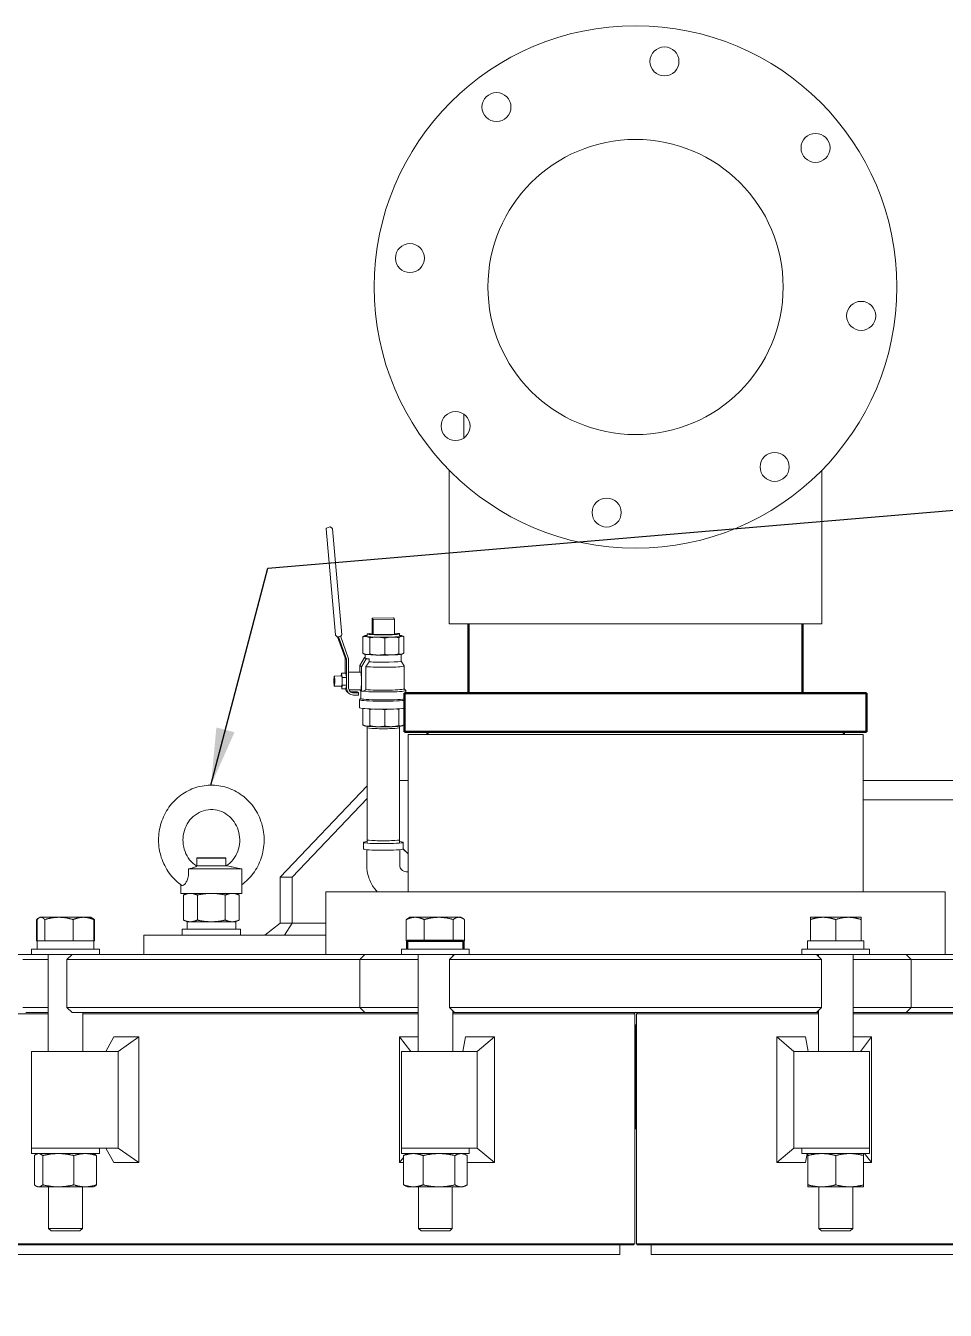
# Model space of a CAD drawing. Header units: inches. Extents: x 19 to 503, y 7 to 322.
# Drawn here: x 230.98 to 254.73, y 122.3 to 155.49 of the extents above; entities that cross this region are included whole.
import ezdxf

# ---------------------------------------------------------------- set-up
doc = ezdxf.new("R2010")
doc.units = ezdxf.units.IN
doc.header["$LTSCALE"] = 15
doc.header["$MEASUREMENT"] = 0
doc.layers.add('Symbol (ANSI)', color=7, linetype='Continuous', lineweight=25)
doc.layers.add('Visible (ANSI)', color=7, linetype='Continuous', lineweight=50)
doc.styles.add('MEMCOR Medium', font='arial.ttf')
doc.dimstyles.new('Default (ANSI)$7', dxfattribs={"dimscale": 15, "dimtxt": 0.15, "dimasz": 0.098425, "dimexe": 0.125, "dimexo": 0.0625, "dimgap": 0.031496, "dimtad": 0, "dimtih": 1, "dimtoh": 1, "dimdec": 4, "dimrnd": 1e-08, "dimzin": 3, "dimdsep": 46, "dimlunit": 5, "dimtxsty": 'MEMCOR Medium', "dimcen": 0.09, "dimdle": 0.393701, "dimclrd": 256, "dimclre": 256, "dimclrt": 256, "dimadec": 0, "dimazin": 1, "dimtfac": 0.8, "dimtofl": 0, "dimtmove": 0, "dimatfit": 3, "dimfxl": 1, "dimfrac": 1, "dimtolj": 1, "dimtzin": 4, "dimlwd": -1, "dimlwe": -1, "dimarcsym": 0})

msp = doc.modelspace()

# ---------------------------------------------------------------- linework, layer by layer
at = {"layer": 'Visible (ANSI)', "linetype": 'Continuous', "lineweight": 18}
for p, q in [((242.28997, 145.45729), (242.28997, 144.83723)), ((241.91497, 140.03995), (241.91497, 144.00684)), ((251.53997, 140.03995), (251.53997, 144.00684)), ((238.73532, 142.49004), (238.97639, 139.75048)), ((238.83049, 142.54165), (238.74888, 142.51145)), ((238.85083, 142.53833), (238.88863, 142.50788)), ((238.89633, 142.49345), (239.1374, 139.75389)), ((239.92274, 140.18805), (240.47341, 140.18988)), ((239.94653, 140.15289), (239.92274, 140.18805)), ((239.92274, 140.18805), (239.92296, 139.79515)), ((240.4972, 140.15471), (239.94653, 140.15289)), ((239.94653, 140.15289), (239.94675, 139.75999)), ((240.47341, 140.18988), (240.4972, 140.15471)), ((240.4972, 140.15471), (240.49742, 139.76182)), ((239.02189, 139.7056), (238.98409, 139.73605)), ((239.12385, 139.73248), (239.04223, 139.70227)), ((239.10251, 139.72458), (239.31685, 139.13713)), ((239.72486, 139.72851), (239.71725, 139.725)), ((239.79326, 139.7242), (239.79154, 139.7782)), ((239.94675, 139.75999), (239.92296, 139.79515)), ((240.49742, 139.76182), (239.94675, 139.75999)), ((240.62718, 139.72467), (240.62884, 139.77867)), ((240.69558, 139.72905), (240.72399, 139.71598)), ((241.91497, 140.03995), (251.53997, 140.03995)), ((239.02766, 139.70231), (239.22697, 139.15606)), ((239.26271, 139.12727), (239.05163, 139.70575)), ((239.68152, 139.70273), (239.68176, 139.27725)), ((239.866, 139.67973), (239.86624, 139.25426)), ((240.25213, 139.67195), (240.25237, 139.24647)), ((240.61371, 139.68393), (240.61395, 139.25846)), ((240.73895, 139.70867), (240.73919, 139.28319)), ((239.26271, 139.12727), (239.22697, 139.15606)), ((239.22697, 139.15606), (239.22719, 138.76184)), ((239.26313, 138.37688), (239.26271, 139.12727)), ((239.31685, 139.13713), (239.31718, 138.54734)), ((239.72595, 139.16559), (239.61005, 138.96378)), ((239.65115, 138.93068), (239.76705, 139.13249)), ((239.72512, 139.25687), (239.69672, 139.26994)), ((239.74504, 139.1657), (239.72595, 139.16559)), ((239.72595, 139.16559), (239.7465, 139.14904)), ((239.74504, 139.15139), (239.74499, 139.2514)), ((239.7465, 139.14904), (239.76705, 139.13249)), ((239.76705, 139.13249), (239.84626, 139.13293)), ((239.84626, 139.13293), (239.8463, 139.0575)), ((240.67609, 139.07647), (240.67599, 139.25192)), ((240.67608, 139.07702), (240.74852, 138.95206)), ((240.69585, 139.25741), (240.70346, 139.26092)), ((239.12599, 138.69126), (239.13675, 138.76133)), ((239.13675, 138.76133), (239.24505, 138.76194)), ((239.13675, 138.76133), (239.15055, 138.65)), ((239.24505, 138.76194), (239.25885, 138.65061)), ((239.31705, 138.78804), (239.62954, 138.78979)), ((239.61005, 138.96378), (239.61015, 138.78968)), ((239.61005, 138.96378), (239.65115, 138.93068)), ((239.6515, 138.29463), (239.65115, 138.93068)), ((239.76148, 138.9313), (239.76181, 138.3388)), ((240.74922, 138.35829), (240.74889, 138.95079)), ((238.9466, 138.69025), (239.13613, 138.69132)), ((238.94806, 138.42926), (239.13759, 138.43032)), ((239.13697, 138.36031), (239.1283, 138.43027)), ((239.15066, 138.4495), (239.13697, 138.36031)), ((239.15055, 138.65), (239.25885, 138.65061)), ((239.15055, 138.65), (239.15066, 138.4495)), ((239.15066, 138.4495), (239.25896, 138.4501)), ((239.25896, 138.4501), (239.24942, 138.38793)), ((239.25885, 138.65061), (239.25896, 138.4501)), ((239.31718, 138.54734), (239.31728, 138.37719)), ((239.13697, 138.36031), (239.24787, 138.36094)), ((239.29366, 138.26703), (239.32939, 138.23824)), ((239.32442, 138.33567), (239.63208, 138.3374)), ((239.53834, 138.28267), (239.40622, 138.28193)), ((239.44196, 138.25314), (239.57408, 138.25389)), ((239.57411, 138.19968), (239.44199, 138.19893)), ((239.57408, 138.25389), (239.53834, 138.28267)), ((239.57408, 138.25389), (239.57411, 138.19968)), ((239.59876, 137.87193), (239.59864, 138.07774)), ((239.62925, 138.10951), (239.5999, 138.08024)), ((239.6104, 138.33728), (239.61041, 138.32774)), ((239.63095, 138.31118), (239.61041, 138.32774)), ((239.62925, 138.10831), (239.62914, 138.31265)), ((239.6515, 138.29463), (239.63095, 138.31118)), ((239.71269, 138.29497), (239.6515, 138.29463)), ((240.74922, 138.35939), (240.79169, 138.31714)), ((240.79292, 138.24995), (240.79289, 138.31477)), ((239.68279, 137.42504), (239.68255, 137.85052)), ((239.86727, 137.40205), (239.86703, 137.82752)), ((240.2534, 137.39426), (240.25316, 137.81974)), ((240.61499, 137.40625), (240.61475, 137.83172)), ((240.74022, 137.43098), (240.73999, 137.85282)), ((239.72616, 137.40466), (239.69775, 137.41773)), ((239.79405, 137.3926), (239.7929, 137.35504)), ((240.629, 137.39307), (240.6302, 137.35551)), ((240.69688, 137.4052), (240.70449, 137.40871)), ((239.79289, 137.35499), (239.79451, 134.46013)), ((240.6302, 137.35546), (240.63181, 134.4606)), ((252.60247, 137.1812), (240.85247, 137.1812)), ((240.85247, 133.1187), (240.85247, 137.1812)), ((252.60247, 133.1187), (252.60247, 137.1812)), ((239.79373, 135.85398), (237.54898, 133.4937)), ((240.85247, 135.9937), (240.63096, 135.9937)), ((258.56001, 135.9937), (252.60247, 135.9937)), ((237.85799, 133.4937), (239.79391, 135.52925)), ((256.75789, 135.4937), (252.60247, 135.4937)), ((239.79668, 134.3921), (239.79451, 134.46007)), ((240.62972, 134.39257), (240.63181, 134.46054)), ((239.7007, 134.22159), (239.7006, 134.3921)), ((239.78637, 133.80281), (239.78614, 134.20354)), ((240.63852, 133.80053), (240.63829, 134.2038)), ((240.72402, 134.21936), (240.72402, 134.22087)), ((240.72402, 134.22087), (240.85247, 134.09275)), ((240.7259, 134.22218), (240.7258, 134.39268)), ((240.85247, 134.09846), (240.72589, 134.22471)), ((236.18631, 133.78471), (235.3843, 133.78471)), ((235.40847, 133.9937), (235.39597, 133.9812)), ((236.14597, 133.9812), (235.39597, 133.9812)), ((235.39597, 133.9812), (235.39597, 133.78471)), ((235.40847, 133.9937), (236.13347, 133.9937)), ((236.13347, 133.9937), (236.14597, 133.9812)), ((236.14597, 133.9812), (236.14597, 133.78471)), ((236.18631, 133.78471), (236.25699, 133.76968)), ((236.55525, 133.70562), (235.17764, 133.70562)), ((237.54898, 133.4937), (237.85799, 133.4937)), ((237.54898, 132.3062), (237.54898, 133.4937)), ((237.85799, 133.4937), (237.85799, 132.3062)), ((240.85247, 133.63566), (240.80381, 133.63566)), ((234.98357, 133.0757), (234.98357, 133.29652)), ((236.55837, 133.0757), (234.98357, 133.0757)), ((235.14597, 133.0757), (235.04928, 133.03061)), ((236.39597, 133.0757), (236.49266, 133.03061)), ((236.55837, 133.0757), (236.55837, 133.38814)), ((254.72747, 133.1187), (238.72747, 133.1187)), ((238.72747, 131.4937), (238.72747, 133.1187)), ((254.72747, 131.4937), (254.72747, 133.1187)), ((235.04928, 132.38679), (235.04928, 133.03061)), ((235.41013, 132.38679), (235.41013, 133.03061)), ((236.13181, 132.38679), (236.13181, 133.03061)), ((236.49266, 132.38679), (236.49266, 133.03061)), ((231.32504, 132.44397), (231.29413, 132.42612)), ((231.34818, 132.45733), (231.32504, 132.44397)), ((231.37053, 132.45733), (231.34818, 132.45733)), ((231.8344, 132.45733), (231.37053, 132.45733)), ((232.46804, 132.45733), (231.8344, 132.45733)), ((232.66018, 132.45733), (232.46804, 132.45733)), ((232.66018, 132.45733), (232.68332, 132.44397)), ((232.68332, 132.44397), (232.71423, 132.42612)), ((240.90134, 132.45733), (240.84729, 132.42612)), ((241.0369, 132.45733), (240.90134, 132.45733)), ((241.64296, 132.45733), (241.0369, 132.45733)), ((242.1634, 132.45733), (241.64296, 132.45733)), ((242.21334, 132.45733), (242.1634, 132.45733)), ((242.21334, 132.45733), (242.26739, 132.42612)), ((251.5696, 132.45733), (251.2416, 132.45733)), ((252.2256, 132.45733), (251.5696, 132.45733)), ((252.5536, 132.45733), (252.2256, 132.45733)), ((231.25318, 131.85333), (231.25318, 132.39874)), ((231.27251, 131.85333), (231.27251, 132.39874)), ((231.46856, 131.85333), (231.46856, 132.39874)), ((232.20023, 131.85333), (232.20023, 132.39874)), ((232.73585, 131.85333), (232.73585, 132.39874)), ((232.75518, 131.85333), (232.75518, 132.39874)), ((236.52097, 132.1537), (235.02097, 132.1537)), ((235.02097, 132.1537), (235.02097, 131.9937)), ((235.14597, 132.3417), (235.04928, 132.38679)), ((235.14549, 132.3417), (235.14549, 132.1537)), ((235.14549, 132.3417), (236.40347, 132.3417)), ((236.39597, 132.3417), (236.49266, 132.38679)), ((236.40347, 132.3417), (236.40347, 132.1537)), ((236.52097, 132.1537), (236.52097, 131.9937)), ((237.54898, 132.3062), (237.1552, 131.9937)), ((237.85799, 132.3062), (237.54898, 132.3062)), ((237.85799, 132.3062), (237.65735, 131.9937)), ((238.72747, 132.3062), (237.85799, 132.3062)), ((240.80634, 131.85333), (240.80634, 132.39874)), ((241.26746, 131.85333), (241.26746, 132.39874)), ((242.01847, 131.85333), (242.01847, 132.39874)), ((242.30834, 131.85333), (242.30834, 132.39874)), ((251.2416, 131.85333), (251.2416, 132.39874)), ((251.8976, 131.85333), (251.8976, 132.39874)), ((252.5536, 131.85333), (252.5536, 132.39874)), ((231.27251, 131.85333), (231.25318, 131.85333)), ((231.37053, 131.85333), (231.27251, 131.85333)), ((231.27468, 131.85333), (232.73368, 131.85333)), ((231.27468, 131.63433), (231.27468, 131.85333)), ((231.34818, 131.85333), (231.34818, 131.85333)), ((231.46856, 131.85333), (231.37053, 131.85333)), ((231.8344, 131.85333), (231.46856, 131.85333)), ((232.20023, 131.85333), (231.8344, 131.85333)), ((232.46804, 131.85333), (232.20023, 131.85333)), ((232.73585, 131.85333), (232.46804, 131.85333)), ((232.66018, 131.85333), (232.66018, 131.85333)), ((232.73368, 131.63433), (232.73368, 131.85333)), ((232.75518, 131.85333), (232.73585, 131.85333)), ((234.02345, 131.9937), (234.04792, 131.9937)), ((234.02345, 131.9937), (234.02345, 131.4937)), ((234.51144, 131.9937), (234.04792, 131.9937)), ((234.51144, 131.9937), (235.14148, 131.9937)), ((238.72747, 131.9937), (235.14148, 131.9937)), ((241.0369, 131.85333), (240.80634, 131.85333)), ((240.90134, 131.85333), (240.90134, 131.85333)), ((241.26746, 131.85333), (241.0369, 131.85333)), ((241.64296, 131.85333), (241.26746, 131.85333)), ((242.01847, 131.85333), (241.64296, 131.85333)), ((242.1634, 131.85333), (242.01847, 131.85333)), ((242.30834, 131.85333), (242.1634, 131.85333)), ((242.21334, 131.85333), (242.21334, 131.85333)), ((251.1681, 131.85333), (252.6271, 131.85333)), ((251.1681, 131.63433), (251.1681, 131.85333)), ((251.5696, 131.85333), (251.2416, 131.85333)), ((251.2416, 131.85333), (251.2416, 131.85333)), ((251.8976, 131.85333), (251.5696, 131.85333)), ((252.2256, 131.85333), (251.8976, 131.85333)), ((252.5536, 131.85333), (252.2256, 131.85333)), ((252.5536, 131.85333), (252.5536, 131.85333)), ((252.6271, 131.63433), (252.6271, 131.85333)), ((230.7485, 131.4937), (230.97594, 131.4937)), ((230.97594, 131.4937), (231.14298, 131.4937)), ((232.87918, 131.63433), (231.12918, 131.63433)), ((231.12918, 131.63433), (231.12918, 131.4937)), ((231.14298, 131.4937), (232.17255, 131.4937)), ((231.55668, 131.4937), (231.55668, 128.9937)), ((232.17255, 131.4937), (232.04255, 131.3637)), ((232.17255, 131.4937), (232.22867, 131.4937)), ((232.22867, 131.4937), (232.46631, 131.4937)), ((232.46631, 131.4937), (233.64525, 131.4937)), ((232.87918, 131.63433), (232.87918, 131.4937)), ((234.18353, 131.4937), (233.64525, 131.4937)), ((235.00432, 131.4937), (234.18353, 131.4937)), ((235.00432, 131.4937), (239.50756, 131.4937)), ((239.73683, 131.4937), (239.50756, 131.4937)), ((239.73683, 131.4937), (239.60683, 131.3637)), ((239.73683, 131.4937), (240.40486, 131.4937)), ((240.40486, 131.4937), (240.67737, 131.4937)), ((240.67737, 131.4937), (240.82093, 131.4937)), ((242.43234, 131.63433), (240.68234, 131.63433)), ((240.68234, 131.63433), (240.68234, 131.4937)), ((240.82093, 131.4937), (242.05521, 131.4937)), ((241.10984, 131.4937), (241.10984, 128.9937)), ((242.05521, 131.4937), (241.92521, 131.3637)), ((242.00484, 131.4937), (242.00484, 131.44333)), ((242.05521, 131.4937), (242.15506, 131.4937)), ((242.15506, 131.4937), (242.43116, 131.4937)), ((242.43116, 131.4937), (243.42168, 131.4937)), ((242.43234, 131.63433), (242.43234, 131.4937)), ((243.6107, 131.4937), (243.42168, 131.4937)), ((244.29033, 131.4937), (243.6107, 131.4937)), ((244.29033, 131.4937), (249.16461, 131.4937)), ((249.84424, 131.4937), (249.16461, 131.4937)), ((250.03326, 131.4937), (249.84424, 131.4937)), ((250.03326, 131.4937), (251.02378, 131.4937)), ((252.7726, 131.63433), (251.0226, 131.63433)), ((251.0226, 131.63433), (251.0226, 131.4937)), ((251.02378, 131.4937), (251.29988, 131.4937)), ((251.29988, 131.4937), (251.39973, 131.4937)), ((251.39973, 131.4937), (251.52973, 131.3637)), ((251.39973, 131.4937), (252.63401, 131.4937)), ((251.4501, 131.4937), (251.4501, 131.44333)), ((252.3451, 131.4937), (252.3451, 128.9937)), ((252.63401, 131.4937), (252.77757, 131.4937)), ((252.7726, 131.63433), (252.7726, 131.4937)), ((252.77757, 131.4937), (253.05008, 131.4937)), ((253.05008, 131.4937), (253.71811, 131.4937)), ((253.94738, 131.4937), (253.71811, 131.4937)), ((253.71811, 131.4937), (253.84811, 131.3637)), ((253.94738, 131.4937), (258.45062, 131.4937)), ((231.25321, 131.3637), (230.90076, 131.3637)), ((231.25321, 131.3637), (231.55668, 131.3637)), ((232.15946, 131.3637), (232.04255, 131.3637)), ((232.04255, 131.3637), (232.04255, 130.1237)), ((232.39824, 131.3637), (232.15946, 131.3637)), ((233.75334, 131.3637), (232.39824, 131.3637)), ((233.75334, 131.3637), (234.29162, 131.3637)), ((234.29162, 131.3637), (234.94304, 131.3637)), ((239.46982, 131.3637), (234.94304, 131.3637)), ((239.46982, 131.3637), (239.60683, 131.3637)), ((240.37468, 131.3637), (239.60683, 131.3637)), ((239.60683, 131.3637), (239.60683, 130.1237)), ((240.64849, 131.3637), (240.37468, 131.3637)), ((240.94923, 131.3637), (240.64849, 131.3637)), ((240.94923, 131.3637), (241.10984, 131.3637)), ((242.13324, 131.3637), (241.92521, 131.3637)), ((241.92521, 131.3637), (241.92521, 130.1237)), ((242.41065, 131.3637), (242.13324, 131.3637)), ((243.54919, 131.3637), (242.41065, 131.3637)), ((243.54919, 131.3637), (243.7382, 131.3637)), ((243.7382, 131.3637), (244.27759, 131.3637)), ((249.17735, 131.3637), (244.27759, 131.3637)), ((249.17735, 131.3637), (249.71674, 131.3637)), ((249.71674, 131.3637), (249.90575, 131.3637)), ((251.04429, 131.3637), (249.90575, 131.3637)), ((251.3217, 131.3637), (251.04429, 131.3637)), ((251.52973, 131.3637), (251.3217, 131.3637)), ((251.52973, 131.3637), (251.52973, 130.1237)), ((252.3451, 131.3637), (252.50571, 131.3637)), ((252.80645, 131.3637), (252.50571, 131.3637)), ((253.08026, 131.3637), (252.80645, 131.3637)), ((253.84811, 131.3637), (253.08026, 131.3637)), ((253.84811, 131.3637), (253.98512, 131.3637)), ((253.84811, 131.3637), (253.84811, 130.1237)), ((258.5119, 131.3637), (253.98512, 131.3637)), ((230.90076, 130.1237), (231.25321, 130.1237)), ((231.55668, 130.1237), (231.25321, 130.1237)), ((232.04255, 130.1237), (232.15946, 130.1237)), ((232.17255, 129.9937), (232.04255, 130.1237)), ((232.15946, 130.1237), (232.39824, 130.1237)), ((232.39824, 130.1237), (233.75334, 130.1237)), ((234.29162, 130.1237), (233.75334, 130.1237)), ((234.94304, 130.1237), (234.29162, 130.1237)), ((234.94304, 130.1237), (239.46982, 130.1237)), ((239.60683, 130.1237), (239.46982, 130.1237)), ((239.60683, 130.1237), (240.37468, 130.1237)), ((239.73683, 129.9937), (239.60683, 130.1237)), ((240.37468, 130.1237), (240.64849, 130.1237)), ((240.64849, 130.1237), (240.94923, 130.1237)), ((241.10984, 130.1237), (240.94923, 130.1237)), ((241.92521, 130.1237), (242.13324, 130.1237)), ((242.05521, 129.9937), (241.92521, 130.1237)), ((242.13324, 130.1237), (242.41065, 130.1237)), ((242.41065, 130.1237), (243.54919, 130.1237)), ((243.7382, 130.1237), (243.54919, 130.1237)), ((244.27759, 130.1237), (243.7382, 130.1237)), ((244.27759, 130.1237), (249.17735, 130.1237)), ((249.71674, 130.1237), (249.17735, 130.1237)), ((249.90575, 130.1237), (249.71674, 130.1237)), ((249.90575, 130.1237), (251.04429, 130.1237)), ((251.04429, 130.1237), (251.3217, 130.1237)), ((251.3217, 130.1237), (251.52973, 130.1237)), ((251.39973, 129.9937), (251.52973, 130.1237)), ((252.50571, 130.1237), (252.3451, 130.1237)), ((252.50571, 130.1237), (252.80645, 130.1237)), ((252.80645, 130.1237), (253.08026, 130.1237)), ((253.08026, 130.1237), (253.84811, 130.1237)), ((253.71811, 129.9937), (253.84811, 130.1237)), ((253.98512, 130.1237), (253.84811, 130.1237)), ((253.98512, 130.1237), (258.5119, 130.1237)), ((231.55668, 129.96245), (225.14001, 129.96245)), ((231.14512, 129.9937), (230.97594, 129.9937)), ((231.14512, 129.9937), (231.55668, 129.9937)), ((232.22867, 129.9937), (232.17255, 129.9937)), ((232.46631, 129.9937), (232.22867, 129.9937)), ((232.45168, 129.9937), (232.45168, 128.9937)), ((241.10984, 129.96245), (232.45168, 129.96245)), ((233.64525, 129.9937), (232.46631, 129.9937)), ((233.64525, 129.9937), (234.18353, 129.9937)), ((234.18353, 129.9937), (234.66108, 129.9937)), ((234.66108, 129.9937), (239.73683, 129.9937)), ((240.40486, 129.9937), (239.73683, 129.9937)), ((240.67737, 129.9937), (240.40486, 129.9937)), ((240.82173, 129.9937), (240.67737, 129.9937)), ((240.82173, 129.9937), (241.10984, 129.9937)), ((242.00484, 130.04407), (242.00484, 128.9937)), ((242.00484, 129.9937), (242.05521, 129.9937)), ((246.70565, 129.96245), (242.00484, 129.96245)), ((242.15506, 129.9937), (242.05521, 129.9937)), ((242.43116, 129.9937), (242.15506, 129.9937)), ((243.42168, 129.9937), (242.43116, 129.9937)), ((243.42168, 129.9937), (243.6107, 129.9937)), ((243.6107, 129.9937), (243.9454, 129.9937)), ((243.9454, 129.9937), (246.68125, 129.9937)), ((246.77369, 129.9937), (246.68125, 129.9937)), ((246.70565, 124.02495), (246.70565, 129.96245)), ((251.4501, 129.96245), (246.74929, 129.96245)), ((246.74929, 129.96245), (246.74929, 124.02495)), ((246.77369, 129.9937), (249.50954, 129.9937)), ((249.50954, 129.9937), (249.84424, 129.9937)), ((249.84424, 129.9937), (250.03326, 129.9937)), ((251.02378, 129.9937), (250.03326, 129.9937)), ((251.29988, 129.9937), (251.02378, 129.9937)), ((251.39973, 129.9937), (251.29988, 129.9937)), ((251.39973, 129.9937), (251.4501, 129.9937)), ((251.4501, 130.04407), (251.4501, 128.9937)), ((252.3451, 129.9937), (252.63321, 129.9937)), ((261.00326, 129.96245), (252.3451, 129.96245)), ((252.77757, 129.9937), (252.63321, 129.9937)), ((253.05008, 129.9937), (252.77757, 129.9937)), ((253.71811, 129.9937), (253.05008, 129.9937)), ((253.71811, 129.9937), (258.79386, 129.9937)), ((246.70565, 129.6787), (246.74929, 129.6787)), ((246.72743, 126.9937), (246.72743, 129.6787)), ((246.72747, 126.9937), (246.72747, 129.6787)), ((233.24983, 129.36855), (233.04774, 128.9937)), ((233.24983, 129.36855), (233.89411, 129.36855)), ((233.89411, 129.36855), (233.36519, 128.9937)), ((233.89411, 126.11885), (233.89411, 129.36855)), ((240.63024, 129.36855), (240.63024, 126.11885)), ((240.63024, 129.36855), (241.10984, 129.36855)), ((240.63024, 129.36855), (240.9216, 128.9937)), ((242.33407, 129.36855), (242.26819, 128.9937)), ((242.33407, 129.36855), (243.0819, 129.36855)), ((243.0819, 129.36855), (242.63797, 128.9937)), ((243.0819, 126.11885), (243.0819, 129.36855)), ((250.37304, 129.36855), (250.37304, 126.11885)), ((250.37304, 129.36855), (251.12087, 129.36855)), ((250.37304, 129.36855), (250.81697, 128.9937)), ((251.12087, 129.36855), (251.18675, 128.9937)), ((252.3451, 129.36855), (252.8247, 129.36855)), ((252.8247, 129.36855), (252.53334, 128.9937)), ((252.8247, 126.11885), (252.8247, 129.36855)), ((231.12918, 128.9937), (232.73172, 128.9937)), ((231.12918, 126.4937), (231.12918, 128.9937)), ((232.73172, 128.9937), (233.36519, 128.9937)), ((233.36519, 126.4937), (233.36519, 128.9937)), ((240.68234, 128.9937), (242.41553, 128.9937)), ((240.68234, 126.4937), (240.68234, 128.9937)), ((242.41553, 128.9937), (242.63797, 128.9937)), ((242.63797, 126.4937), (242.63797, 128.9937)), ((251.03941, 128.9937), (250.81697, 128.9937)), ((250.81697, 128.9937), (250.81697, 126.4937)), ((251.03941, 128.9937), (252.7726, 128.9937)), ((252.7726, 126.4937), (252.7726, 128.9937)), ((246.74929, 126.9937), (246.70565, 126.9937)), ((232.73172, 126.4937), (231.12918, 126.4937)), ((232.73172, 126.4937), (231.12918, 126.4937)), ((231.12918, 126.4937), (231.12918, 126.35308)), ((233.36519, 126.4937), (232.73172, 126.4937)), ((232.87918, 126.4937), (232.87918, 126.35308)), ((233.24983, 126.11885), (233.04774, 126.4937)), ((233.89411, 126.11885), (233.36519, 126.4937)), ((242.41553, 126.4937), (240.68234, 126.4937)), ((242.41553, 126.4937), (240.68234, 126.4937)), ((240.68234, 126.4937), (240.68234, 126.35308)), ((242.63797, 126.4937), (242.41553, 126.4937)), ((242.43234, 126.4937), (242.43234, 126.35308)), ((243.0819, 126.11885), (242.63797, 126.4937)), ((250.37304, 126.11885), (250.81697, 126.4937)), ((250.81697, 126.4937), (251.03941, 126.4937)), ((251.0226, 126.4937), (251.0226, 126.35308)), ((252.7726, 126.4937), (251.03941, 126.4937)), ((252.7726, 126.4937), (251.03941, 126.4937)), ((252.7726, 126.4937), (252.7726, 126.35308)), ((231.12918, 126.35308), (232.87918, 126.35308)), ((231.20224, 125.54594), (231.20224, 126.30121)), ((231.28518, 126.35308), (231.25982, 126.34125)), ((231.41712, 125.54594), (231.41712, 126.30121)), ((232.21906, 125.54594), (232.21906, 126.30121)), ((232.72318, 126.35308), (232.74854, 126.34125)), ((232.80612, 125.54594), (232.80612, 126.30121)), ((233.89411, 126.11885), (233.24983, 126.11885)), ((240.63024, 126.11885), (240.73421, 126.25262)), ((240.73421, 126.11885), (240.63024, 126.11885)), ((240.68234, 126.35308), (242.43234, 126.35308)), ((240.73421, 125.54594), (240.73421, 126.30121)), ((240.83834, 126.35308), (240.7791, 126.32545)), ((240.79749, 126.33403), (240.81229, 126.35308)), ((241.23962, 125.54594), (241.23962, 126.30121)), ((242.06275, 125.54594), (242.06275, 126.30121)), ((242.27634, 126.35308), (242.33558, 126.32545)), ((242.29439, 126.34466), (242.29291, 126.35308)), ((242.38047, 125.54594), (242.38047, 126.30121)), ((243.0819, 126.11885), (242.38047, 126.11885)), ((251.12087, 126.11885), (250.37304, 126.11885)), ((251.0226, 126.35308), (252.7726, 126.35308)), ((251.12087, 126.11885), (251.16203, 126.35308)), ((251.1786, 125.54594), (251.1786, 126.30121)), ((251.8976, 125.54594), (251.8976, 126.30121)), ((252.6166, 125.54594), (252.6166, 126.30121)), ((252.8247, 126.11885), (252.6166, 126.11885)), ((252.8247, 126.11885), (252.64265, 126.35308)), ((231.28518, 125.49408), (231.25982, 125.5059)), ((231.28518, 125.49408), (231.30968, 125.49408)), ((231.30968, 125.49408), (231.81809, 125.49408)), ((231.56668, 125.49408), (231.56668, 124.41944)), ((231.81809, 125.49408), (232.51259, 125.49408)), ((232.44168, 125.49408), (232.44168, 124.41944)), ((232.51259, 125.49408), (232.72318, 125.49408)), ((232.72318, 125.49408), (232.74854, 125.5059)), ((240.83834, 125.49408), (240.7791, 125.5217)), ((240.83834, 125.49408), (240.98692, 125.49408)), ((240.98692, 125.49408), (241.65119, 125.49408)), ((241.11984, 125.49408), (241.11984, 124.41944)), ((241.65119, 125.49408), (242.22161, 125.49408)), ((241.99484, 125.49408), (241.99484, 124.41944)), ((242.22161, 125.49408), (242.27634, 125.49408)), ((242.27634, 125.49408), (242.33558, 125.5217)), ((251.1786, 125.49408), (251.5381, 125.49408)), ((251.4601, 125.49408), (251.4601, 124.41944)), ((251.5381, 125.49408), (252.2571, 125.49408)), ((252.2571, 125.49408), (252.6166, 125.49408)), ((252.3351, 125.49408), (252.3351, 124.41944)), ((231.56668, 124.41944), (232.44168, 124.41944)), ((231.63484, 124.35333), (231.56668, 124.41944)), ((232.37352, 124.35333), (231.63484, 124.35333)), ((232.37352, 124.35333), (232.44168, 124.41944)), ((241.11984, 124.41944), (241.99484, 124.41944)), ((241.188, 124.35333), (241.11984, 124.41944)), ((241.92668, 124.35333), (241.188, 124.35333)), ((241.92668, 124.35333), (241.99484, 124.41944)), ((251.4601, 124.41944), (252.3351, 124.41944)), ((251.52826, 124.35333), (251.4601, 124.41944)), ((252.26694, 124.35333), (251.52826, 124.35333)), ((252.26694, 124.35333), (252.3351, 124.41944)), ((221.72625, 124.02495), (246.70565, 124.02495)), ((246.68125, 123.9937), (221.7575, 123.9937)), ((246.32554, 123.7437), (246.32139, 123.9937)), ((246.32554, 123.9937), (246.32554, 123.7437)), ((246.74929, 124.02495), (271.72869, 124.02495)), ((271.69744, 123.9937), (246.77369, 123.9937)), ((247.13355, 123.9937), (247.1294, 123.7437)), ((247.1294, 123.7437), (247.1294, 123.9937)), ((246.32554, 123.7437), (222.47776, 123.7437)), ((270.97718, 123.7437), (247.1294, 123.7437))]:
    msp.add_line(p, q, dxfattribs=at)
at = {"layer": 'Visible (ANSI)'}
for p, q in [((242.41497, 140.03995), (242.41497, 138.24995)), ((251.03997, 140.03995), (251.03997, 138.24995)), ((252.69547, 138.24995), (240.75947, 138.24995)), ((240.75947, 137.24995), (240.75947, 138.24995)), ((252.69547, 137.24995), (252.69547, 138.24995)), ((252.69547, 137.24995), (240.75947, 137.24995)), ((241.35247, 137.1812), (241.35247, 137.24995)), ((252.10247, 137.1812), (252.10247, 137.24995)), ((240.82784, 131.85333), (242.28684, 131.85333)), ((240.82784, 131.63433), (240.82784, 131.85333)), ((242.28684, 131.63433), (242.28684, 131.85333))]:
    msp.add_line(p, q, dxfattribs=at)
at = {"layer": 'Visible (ANSI)', "linetype": 'Continuous', "lineweight": 18}
for centre, radius in [((246.72747, 148.73995), 6.75), ((247.47401, 154.56733), 0.375), ((243.13478, 153.38841), 0.375), ((251.37593, 152.33264), 0.375), ((246.72747, 148.73995), 3.8125), ((240.9001, 149.4865), 0.375), ((252.55484, 147.99341), 0.375), ((242.07901, 145.14726), 0.375), ((250.32016, 144.09149), 0.375), ((245.98093, 142.91258), 0.375)]:
    msp.add_circle(centre, radius, dxfattribs=at)
for centre, start, end in [((238.75612, 142.49187), 110.307422, 185.028822), ((238.83773, 142.52207), 51.145173, 110.307422), ((238.87553, 142.49162), 5.028822, 51.145173), ((238.99719, 139.75231), 185.028822, 231.145173), ((239.1166, 139.75206), 290.307422, 5.028822), ((239.03499, 139.72186), 231.145173, 290.307422)]:
    msp.add_arc(centre, 0.02088, start, end, dxfattribs=at)
for centre, major_axis, ratio, start_param, end_param in [((240.21022, 139.72449), (-0.49, -0.00027), 0.06387742, 5.96952264, 6.7549208), ((240.21022, 139.72449), (-0.49, -0.00027), 0.06387742, 5.73216164, 5.96952264), ((240.21019, 139.77849), (-0.41865, -0.00023), 0.06387742, 5.46844588, 10.23951739), ((240.21022, 139.72449), (0.49, 0.00027), 0.06387742, 5.18412448, 5.96952264), ((240.21022, 139.72449), (-0.49, -0.00027), 0.06387742, 3.61332815, 3.69261632), ((240.21022, 139.72449), (0.49, 0.00027), 0.06387742, 5.96952264, 6.7549208), ((240.21022, 139.72449), (0.49, 0.00027), 0.06387742, 3.61332815, 4.39872631), ((240.21022, 139.72449), (0.49, 0.00027), 0.06387742, 4.39872631, 5.18412448), ((240.21048, 139.26143), (-0.49, -0.00027), 0.06387742, 0.13770067, 0.4717355), ((240.21054, 139.15165), (-0.4655, -0.00026), 0.06387742, 0, 0.07903641), ((240.21054, 139.15165), (-0.4655, -0.00026), 0.06387742, 0.07903641, 0.67199679), ((240.21048, 139.26143), (-0.49, -0.00027), 0.06387742, 0.4717355, 1.25713366), ((240.21059, 139.07621), (0.4655, 0.00026), 0.06387742, 3.81358944, 6.28318531), ((240.21048, 139.26143), (-0.49, -0.00027), 0.06387742, 1.25713366, 2.04253182), ((240.21048, 139.26143), (0.49, 0.00027), 0.06387742, 5.18412448, 5.96952264), ((240.21048, 139.26143), (0.49, 0.00027), 0.06387742, 5.96952264, 6.14548464), ((239.63081, 138.5636), (0.00127, -0.2262), 0.07879291, 0, 3.14159265), ((240.21066, 138.95049), (0.53823, 0.0003), 0.06387742, 3.72505216, 6.32014884), ((239.13686, 138.56082), (-0.00073, 0.1305), 0.07879291, 3.14159265, 6.28318531), ((239.42818, 138.38893), (-0.16909, -0.0761), 0.82691528, 5.79105754, 5.96150949), ((239.40615, 138.40668), (-0.1125, -0.13964), 0.99484238, 5.64694304, 6.28318531), ((239.44189, 138.37789), (-0.1125, -0.13964), 0.99484238, 5.39362044, 6.96441677), ((239.44189, 138.37789), (-0.07842, -0.09734), 0.99484238, 5.39362044, 6.96441677), ((239.40615, 138.40668), (-0.07842, -0.09734), 0.99484238, 0.1855679, 0.68123146), ((240.21114, 138.07808), (-0.6125, -0.00034), 0.06387742, 6.21913337, 8.96288991), ((240.21113, 138.10864), (-0.58187, -0.00033), 0.06387742, 0, 2.80042104), ((240.21101, 138.31444), (0.58187, 0.00033), 0.06387742, 3.68409912, 6.34723724), ((240.21099, 138.35799), (0.53823, 0.0003), 0.06387742, 3.72505216, 6.28318531), ((240.21126, 137.87228), (-0.6125, -0.00034), 0.06387742, 0, 2.67928359), ((240.21152, 137.40922), (-0.49, -0.00027), 0.06387742, 0.13770067, 0.4717355), ((240.21152, 137.40922), (-0.49, -0.00027), 0.06387742, 0.4717355, 1.25713366), ((240.21152, 137.40922), (0.49, 0.00027), 0.06387742, 5.18412448, 5.96952264), ((240.21152, 137.40922), (0.49, 0.00027), 0.06387742, 5.96952264, 6.14548464), ((240.21155, 137.35522), (0.41865, 0.00023), 0.06387742, 3.1395924, 6.28518556), ((240.21152, 137.40922), (-0.49, -0.00027), 0.06387742, 1.25713366, 2.04253182), ((240.2132, 134.39239), (-0.5126, -0.00029), 0.06387742, 5.6629406, 10.04502267), ((240.21316, 134.46036), (0.41865, 0.00023), 0.06387742, 3.14159265, 6.28318531), ((240.2133, 134.22187), (-0.5126, -0.00029), 0.06387742, 0, 3.05596752), ((240.21301, 134.73342), (-0.51255, 0.51226), 0.03632964, 3.09230146, 3.1779266), ((240.80372, 133.80053), (-0.16369, 0.02232), 0.9979196, 0.13577327, 1.7065696)]:
    msp.add_ellipse(centre, major_axis=major_axis, ratio=ratio, start_param=start_param, end_param=end_param, dxfattribs=at)
msp.add_ellipse((238.94733, 138.55976), major_axis=(-0.00073, 0.1305), ratio=0.07879291, dxfattribs=at)
for points, weights in [([(239.68152, 139.70273), (239.69995, 139.71701), (239.71725, 139.725)], [1.07162109099, 1.06288726491, 1.04083918758]), ([(239.77375, 139.71002), (239.72945, 139.71554), (239.68152, 139.70273)], [1, 1.0562990584, 1.07162109099]), ([(240.67632, 139.71509), (240.64625, 139.70915), (240.61371, 139.68393)], [1, 1.0562990584, 1.07162109099]), ([(240.73895, 139.70867), (240.70639, 139.72103), (240.67632, 139.71509)], [1.07162109099, 1.0562990584, 1]), ([(240.72399, 139.71598), (240.73138, 139.71257), (240.73895, 139.70867)], [1.06568373462, 1.06917471689, 1.07162109099]), ([(239.866, 139.67973), (239.81804, 139.7045), (239.77375, 139.71002)], [1.07162109099, 1.0562990584, 1]), ([(240.05905, 139.69463), (239.96634, 139.6965), (239.866, 139.67973)], [1, 1.0562990584, 1.07162109099]), ([(240.25213, 139.67195), (240.15177, 139.69276), (240.05905, 139.69463)], [1.07162109099, 1.0562990584, 1]), ([(240.43291, 139.69673), (240.34609, 139.69385), (240.25213, 139.67195)], [1, 1.0562990584, 1.07162109099]), ([(240.61371, 139.68393), (240.51973, 139.69961), (240.43291, 139.69673)], [1.07162109099, 1.0562990584, 1]), ([(239.68176, 139.27725), (239.72971, 139.25249), (239.77401, 139.24697)], [1.07162109099, 1.0562990584, 1]), ([(239.8463, 139.0575), (239.80696, 139.00066), (239.76148, 138.9313)], [1, 1.00361912604, 1]), ([(239.77401, 139.24697), (239.8183, 139.24144), (239.86624, 139.25426)], [1, 1.0562990584, 1.07162109099]), ([(239.86624, 139.25426), (239.9666, 139.23345), (240.05931, 139.23158)], [1.07162109099, 1.0562990584, 1]), ([(240.05931, 139.23158), (240.15202, 139.22971), (240.25237, 139.24647)], [1, 1.0562990584, 1.07162109099]), ([(240.25237, 139.24647), (240.34635, 139.2308), (240.43317, 139.23368)], [1.07162109099, 1.0562990584, 1]), ([(240.43317, 139.23368), (240.51999, 139.23655), (240.61395, 139.25846)], [1, 1.0562990584, 1.07162109099]), ([(240.61395, 139.25846), (240.64651, 139.2461), (240.67658, 139.25204)], [1.07162109099, 1.0562990584, 1]), ([(240.67658, 139.25204), (240.70665, 139.25798), (240.73919, 139.28319)], [1, 1.0562990584, 1.07162109099]), ([(239.76181, 138.3388), (239.73821, 138.31797), (239.71269, 138.29497)], [1.00000480453, 1.0009720909, 1]), ([(239.68255, 137.85052), (239.68353, 137.85128), (239.68451, 137.85202)], [1.05740736242, 1.05716060999, 1.05687603105]), ([(239.68723, 137.85173), (239.6849, 137.85115), (239.68255, 137.85052)], [1.05650422017, 1.05700586492, 1.05740736242]), ([(239.86703, 137.82752), (239.85204, 137.83527), (239.83764, 137.84107)], [1.05740736242, 1.05484929998, 1.04822590857]), ([(239.93742, 137.83713), (239.90303, 137.83354), (239.86703, 137.82752)], [1.04619416051, 1.05447386294, 1.05740736242]), ([(240.25316, 137.81974), (240.2134, 137.82798), (240.17556, 137.8332)], [1.05740736242, 1.05416875594, 1.04441401894]), ([(240.32489, 137.83389), (240.2899, 137.8283), (240.25316, 137.81974)], [1.04466695344, 1.05421092691, 1.05740736242]), ([(240.61475, 137.83172), (240.58369, 137.8369), (240.55393, 137.84004)], [1.05740736242, 1.05470433012, 1.04746213374]), ([(240.63235, 137.8441), (240.62371, 137.83867), (240.61475, 137.83172)], [1.04974165739, 1.05515307424, 1.05740736242]), ([(239.68279, 137.42504), (239.73075, 137.40028), (239.77504, 137.39476)], [1.05740736242, 1.04927042368, 1]), ([(239.77504, 137.39476), (239.81934, 137.38924), (239.86727, 137.40205)], [1, 1.04927042368, 1.05740736242]), ([(239.86727, 137.40205), (239.96763, 137.38124), (240.06035, 137.37937)], [1.05740736242, 1.04927042368, 1]), ([(240.06035, 137.37937), (240.15306, 137.3775), (240.2534, 137.39426)], [1, 1.04927042368, 1.05740736242]), ([(240.2534, 137.39426), (240.34738, 137.37859), (240.4342, 137.38147)], [1.05740736242, 1.04927042368, 1]), ([(240.4342, 137.38147), (240.52102, 137.38434), (240.61499, 137.40625)], [1, 1.04927042368, 1.05740736242]), ([(240.61499, 137.40625), (240.64754, 137.39389), (240.67761, 137.39983)], [1.05740736242, 1.04927042368, 1]), ([(240.67761, 137.39983), (240.70768, 137.40577), (240.74022, 137.43098)], [1, 1.04927042368, 1.05740736242]), ([(235.2297, 133.0757), (235.14597, 133.0757), (235.04928, 133.03061)], [1, 1.0379548493, 1]), ([(235.41013, 133.03061), (235.31344, 133.0757), (235.2297, 133.0757)], [1, 1.0379548493, 1]), ([(235.77097, 133.0757), (235.6035, 133.0757), (235.41013, 133.03061)], [1, 1.0379548493, 1]), ([(236.13181, 133.03061), (235.93844, 133.0757), (235.77097, 133.0757)], [1, 1.0379548493, 1]), ([(236.31224, 133.0757), (236.2285, 133.0757), (236.13181, 133.03061)], [1, 1.0379548493, 1]), ([(236.49266, 133.03061), (236.39597, 133.0757), (236.31224, 133.0757)], [1, 1.0379548493, 1]), ([(231.3129, 132.4361), (231.28437, 132.42227), (231.25318, 132.39874)], [1.01810318657, 1.01490424563, 1]), ([(231.37053, 132.45733), (231.32504, 132.45733), (231.27251, 132.39874)], [1, 1.0379548493, 1]), ([(231.46856, 132.39874), (231.41603, 132.45733), (231.37053, 132.45733)], [1, 1.0379548493, 1]), ([(231.8344, 132.45733), (231.66461, 132.45733), (231.46856, 132.39874)], [1, 1.0379548493, 1]), ([(232.20023, 132.39874), (232.00418, 132.45733), (231.8344, 132.45733)], [1, 1.0379548493, 1]), ([(232.46804, 132.45733), (232.34375, 132.45733), (232.20023, 132.39874)], [1, 1.0379548493, 1]), ([(232.73585, 132.39874), (232.59233, 132.45733), (232.46804, 132.45733)], [1, 1.0379548493, 1]), ([(232.68332, 132.44397), (232.70816, 132.42963), (232.73585, 132.39874)], [1.01895290532, 1.01965956375, 1]), ([(232.71423, 132.42612), (232.73404, 132.41468), (232.75518, 132.39874)], [1.01477953359, 1.01005189042, 1]), ([(232.75518, 132.39874), (232.73808, 132.40685), (232.72156, 132.41378)], [1, 1.00508876131, 1.00881298069]), ([(241.0369, 132.45733), (240.92989, 132.45733), (240.80634, 132.39874)], [1, 1.0379548493, 1]), ([(240.80634, 132.39874), (240.82747, 132.41468), (240.84729, 132.42612)], [1, 1.01005189042, 1.01477953359]), ([(241.26746, 132.39874), (241.1439, 132.45733), (241.0369, 132.45733)], [1, 1.0379548493, 1]), ([(241.64296, 132.45733), (241.46869, 132.45733), (241.26746, 132.39874)], [1, 1.0379548493, 1]), ([(242.01847, 132.39874), (241.81723, 132.45733), (241.64296, 132.45733)], [1, 1.0379548493, 1]), ([(242.1634, 132.45733), (242.09614, 132.45733), (242.01847, 132.39874)], [1, 1.0379548493, 1]), ([(242.30834, 132.39874), (242.23067, 132.45733), (242.1634, 132.45733)], [1, 1.0379548493, 1]), ([(251.2416, 132.39874), (251.2416, 132.45733), (251.2416, 132.45733)], [1, 1.0379548493, 1]), ([(251.5696, 132.45733), (251.41738, 132.45733), (251.2416, 132.39874)], [1, 1.0379548493, 1]), ([(251.8976, 132.39874), (251.72183, 132.45733), (251.5696, 132.45733)], [1, 1.0379548493, 1]), ([(252.2256, 132.45733), (252.07338, 132.45733), (251.8976, 132.39874)], [1, 1.0379548493, 1]), ([(252.5536, 132.39874), (252.37783, 132.45733), (252.2256, 132.45733)], [1, 1.0379548493, 1]), ([(252.5536, 132.45733), (252.5536, 132.45733), (252.5536, 132.39874)], [1, 1.0379548493, 1]), ([(235.04928, 132.38679), (235.14597, 132.3417), (235.2297, 132.3417)], [1, 1.0379548493, 1]), ([(235.2297, 132.3417), (235.31344, 132.3417), (235.41013, 132.38679)], [1, 1.0379548493, 1]), ([(235.41013, 132.38679), (235.6035, 132.3417), (235.77097, 132.3417)], [1, 1.0379548493, 1]), ([(235.77097, 132.3417), (235.93844, 132.3417), (236.13181, 132.38679)], [1, 1.0379548493, 1]), ([(236.13181, 132.38679), (236.2285, 132.3417), (236.31224, 132.3417)], [1, 1.0379548493, 1]), ([(236.31224, 132.3417), (236.39597, 132.3417), (236.49266, 132.38679)], [1, 1.0379548493, 1]), ([(231.30968, 126.35308), (231.25982, 126.35308), (231.20224, 126.30121)], [1, 1.0379548493, 1]), ([(231.41712, 126.30121), (231.35954, 126.35308), (231.30968, 126.35308)], [1, 1.0379548493, 1]), ([(231.81809, 126.35308), (231.632, 126.35308), (231.41712, 126.30121)], [1, 1.0379548493, 1]), ([(232.21906, 126.30121), (232.00418, 126.35308), (231.81809, 126.35308)], [1, 1.0379548493, 1]), ([(232.51259, 126.35308), (232.37636, 126.35308), (232.21906, 126.30121)], [1, 1.0379548493, 1]), ([(232.80612, 126.30121), (232.64882, 126.35308), (232.51259, 126.35308)], [1, 1.0379548493, 1]), ([(232.74854, 126.34125), (232.77576, 126.32856), (232.80612, 126.30121)], [1.01895290532, 1.01965956375, 1]), ([(240.98692, 126.35308), (240.86964, 126.35308), (240.73421, 126.30121)], [1, 1.0379548493, 1]), ([(240.73421, 126.30121), (240.75738, 126.31532), (240.7791, 126.32545)], [1, 1.01005189042, 1.01477953359]), ([(241.23962, 126.30121), (241.1042, 126.35308), (240.98692, 126.35308)], [1, 1.0379548493, 1]), ([(241.65119, 126.35308), (241.46018, 126.35308), (241.23962, 126.30121)], [1, 1.0379548493, 1]), ([(242.06275, 126.30121), (241.84219, 126.35308), (241.65119, 126.35308)], [1, 1.0379548493, 1]), ([(242.22161, 126.35308), (242.14788, 126.35308), (242.06275, 126.30121)], [1, 1.0379548493, 1]), ([(242.38047, 126.30121), (242.29533, 126.35308), (242.22161, 126.35308)], [1, 1.0379548493, 1]), ([(251.1786, 126.30121), (251.1786, 126.35308), (251.1786, 126.35308)], [1, 1.0379548493, 1]), ([(251.5381, 126.35308), (251.37126, 126.35308), (251.1786, 126.30121)], [1, 1.0379548493, 1]), ([(251.8976, 126.30121), (251.70495, 126.35308), (251.5381, 126.35308)], [1, 1.0379548493, 1]), ([(252.2571, 126.35308), (252.09026, 126.35308), (251.8976, 126.30121)], [1, 1.0379548493, 1]), ([(252.6166, 126.30121), (252.42395, 126.35308), (252.2571, 126.35308)], [1, 1.0379548493, 1]), ([(252.6166, 126.35308), (252.6166, 126.35308), (252.6166, 126.30121)], [1, 1.0379548493, 1]), ([(231.20224, 125.54594), (231.25982, 125.49408), (231.30968, 125.49408)], [1, 1.0379548493, 1]), ([(231.30968, 125.49408), (231.35954, 125.49408), (231.41712, 125.54594)], [1, 1.0379548493, 1]), ([(231.41712, 125.54594), (231.632, 125.49408), (231.81809, 125.49408)], [1, 1.0379548493, 1]), ([(231.81809, 125.49408), (232.00418, 125.49408), (232.21906, 125.54594)], [1, 1.0379548493, 1]), ([(232.21906, 125.54594), (232.37636, 125.49408), (232.51259, 125.49408)], [1, 1.0379548493, 1]), ([(232.51259, 125.49408), (232.64882, 125.49408), (232.80612, 125.54594)], [1, 1.0379548493, 1]), ([(232.80612, 125.54594), (232.77576, 125.51859), (232.74854, 125.5059)], [1, 1.01965956375, 1.01895290532]), ([(240.7791, 125.5217), (240.75738, 125.53183), (240.73421, 125.54594)], [1.01477953359, 1.01005189042, 1]), ([(240.73421, 125.54594), (240.86964, 125.49408), (240.98692, 125.49408)], [1, 1.0379548493, 1]), ([(240.98692, 125.49408), (241.1042, 125.49408), (241.23962, 125.54594)], [1, 1.0379548493, 1]), ([(241.23962, 125.54594), (241.46018, 125.49408), (241.65119, 125.49408)], [1, 1.0379548493, 1]), ([(241.65119, 125.49408), (241.84219, 125.49408), (242.06275, 125.54594)], [1, 1.0379548493, 1]), ([(242.06275, 125.54594), (242.14788, 125.49408), (242.22161, 125.49408)], [1, 1.0379548493, 1]), ([(242.22161, 125.49408), (242.29533, 125.49408), (242.38047, 125.54594)], [1, 1.0379548493, 1]), ([(251.1786, 125.49408), (251.1786, 125.49408), (251.1786, 125.54594)], [1, 1.0379548493, 1]), ([(251.1786, 125.54594), (251.37126, 125.49408), (251.5381, 125.49408)], [1, 1.0379548493, 1]), ([(251.5381, 125.49408), (251.70495, 125.49408), (251.8976, 125.54594)], [1, 1.0379548493, 1]), ([(251.8976, 125.54594), (252.09026, 125.49408), (252.2571, 125.49408)], [1, 1.0379548493, 1]), ([(252.2571, 125.49408), (252.42395, 125.49408), (252.6166, 125.54594)], [1, 1.0379548493, 1]), ([(252.6166, 125.54594), (252.6166, 125.49408), (252.6166, 125.49408)], [1, 1.0379548493, 1])]:
    msp.add_rational_spline(points, weights, degree=2, dxfattribs=at)
for points, knots in [([(236.55837, 133.29652), (236.66909, 133.37793), (236.76763, 133.47634), (236.9391, 133.70713), (237.00924, 133.84162), (237.10578, 134.12738), (237.13178, 134.27876), (237.13655, 134.58286), (237.11515, 134.73555), (237.02677, 135.02615), (236.95991, 135.16408), (236.78748, 135.41039), (236.68225, 135.51897), (236.44447, 135.69523), (236.3123, 135.76334), (236.03476, 135.85228), (235.88962, 135.87359), (235.60078, 135.86785), (235.45716, 135.84101), (235.18502, 135.74224), (235.05665, 135.67014), (234.82728, 135.48777), (234.72663, 135.37713), (234.56296, 135.12812), (234.50042, 134.98947), (234.42006, 134.69807), (234.40262, 134.54525), (234.41506, 134.24122), (234.44505, 134.09004), (234.54976, 133.80531), (234.62429, 133.67173), (234.8005, 133.44888), (234.89807, 133.35631), (235.0067, 133.27988)], [3.75185202, 3.75185202, 3.75185202, 3.75185202, 4.04920727, 4.04920727, 4.37105864, 4.37105864, 4.69590009, 4.69590009, 5.0218934, 5.0218934, 5.34693763, 5.34693763, 5.66911389, 5.66911389, 5.98732596, 5.98732596, 6.302075, 6.302075, 6.61555908, 6.61555908, 6.9306223, 6.9306223, 7.24925585, 7.24925585, 7.57176049, 7.57176049, 7.89696354, 7.89696354, 8.22294102, 8.22294102, 8.54759144, 8.54759144, 8.83507049, 8.83507049, 8.83507049, 8.83507049]), ([(236.15764, 133.78471), (236.22372, 133.82875), (236.28368, 133.88448), (236.38388, 134.01345), (236.42437, 134.08639), (236.48141, 134.24143), (236.49839, 134.32327), (236.50771, 134.48808), (236.50024, 134.57098), (236.46191, 134.7302), (236.43099, 134.80644), (236.34878, 134.94545), (236.29723, 135.00798), (236.17812, 135.11381), (236.11022, 135.15656), (235.96409, 135.21803), (235.88561, 135.23599), (235.72615, 135.24433), (235.64513, 135.23421), (235.49059, 135.18622), (235.417, 135.14862), (235.28621, 135.05036), (235.22864, 134.99039), (235.13522, 134.85478), (235.09885, 134.77964), (235.05033, 134.62167), (235.03779, 134.53905), (235.03726, 134.37412), (235.04914, 134.29187), (235.09584, 134.13529), (235.13078, 134.06104), (235.22031, 133.92716), (235.2752, 133.86781), (235.35313, 133.80631), (235.36995, 133.79416), (235.38718, 133.78279)], [3.70663789, 3.70663789, 3.70663789, 3.70663789, 4.02738614, 4.02738614, 4.34325749, 4.34325749, 4.65298953, 4.65298953, 4.96032547, 4.96032547, 5.26870024, 5.26870024, 5.58162087, 5.58162087, 5.90263882, 5.90263882, 6.2335115, 6.2335115, 6.57031446, 6.57031446, 6.90360978, 6.90360978, 7.22713207, 7.22713207, 7.54159651, 7.54159651, 7.85062461, 7.85062461, 8.15789791, 8.15789791, 8.46683133, 8.46683133, 8.78097489, 8.78097489, 8.86439813, 8.86439813, 8.86439813, 8.86439813]), ([(235.38719, 133.78279), (235.38852, 133.7819), (235.38895, 133.78073), (235.38723, 133.77554), (235.37978, 133.77018), (235.3521, 133.75645), (235.32923, 133.74775), (235.27779, 133.73134), (235.25005, 133.72353), (235.2063, 133.71244), (235.19219, 133.70901), (235.17764, 133.70562)], [1.59643511, 1.59643511, 1.59643511, 1.59643511, 1.70136376, 1.70136376, 1.97757797, 1.97757797, 2.32395322, 2.32395322, 2.62724145, 2.62724145, 2.76385241, 2.76385241, 2.76385241, 2.76385241]), ([(236.55525, 133.70562), (236.5214, 133.71269), (236.48698, 133.71994), (236.40015, 133.73846), (236.34955, 133.74954), (236.28846, 133.7629), (236.27216, 133.76647), (236.25699, 133.76969)], [0.164394047, 0.164394047, 0.164394047, 0.164394047, 0.430091251, 0.430091251, 0.844644055, 0.844644055, 1.005677489, 1.005677489, 1.005677489, 1.005677489]), ([(239.78637, 133.80281), (239.78642, 133.69627), (239.80339, 133.58976), (239.86945, 133.3872), (239.91853, 133.29119), (240.00315, 133.17504), (240.0267, 133.14618), (240.05176, 133.1187)], [3.141592654, 3.141592654, 3.141592654, 3.141592654, 3.455751919, 3.455751919, 3.769911184, 3.769911184, 3.879612938, 3.879612938, 3.879612938, 3.879612938]), ([(235.17764, 133.70562), (235.18308, 133.649), (235.18398, 133.59078), (235.17028, 133.48657), (235.15897, 133.4474), (235.13268, 133.38207), (235.11627, 133.35369), (235.0818, 133.30868), (235.06433, 133.29275), (235.03316, 133.27469), (235.0198, 133.2728), (235.00861, 133.27863), (235.00764, 133.27922), (235.0067, 133.27988)], [0, 0, 0, 0, 0.43602809, 0.43602809, 0.81032109, 0.81032109, 1.20276192, 1.20276192, 1.59558596, 1.59558596, 1.99035936, 1.99035936, 2.02940951, 2.02940951, 2.02940951, 2.02940951]), ([(236.55837, 133.38814), (236.55837, 133.41576), (236.55741, 133.44691), (236.55563, 133.51787), (236.55489, 133.5568), (236.55453, 133.63281), (236.55478, 133.66955), (236.55525, 133.70562)], [2.76682409, 2.76682409, 2.76682409, 2.76682409, 3.1199212, 3.1199212, 3.50625859, 3.50625859, 3.86180885, 3.86180885, 3.86180885, 3.86180885])]:
    msp.add_open_spline(points, degree=3, knots=knots, dxfattribs=at)
for points in [[(246.70565, 129.96245), (246.69751, 129.97287), (246.68937, 129.98328), (246.68125, 129.9937)], [(246.77369, 129.9937), (246.76557, 129.98328), (246.75743, 129.97287), (246.74929, 129.96245)], [(246.68125, 123.9937), (246.68937, 124.00412), (246.69751, 124.01454), (246.70565, 124.02495)], [(246.74929, 124.02495), (246.75743, 124.01454), (246.76557, 124.00412), (246.77369, 123.9937)]]:
    msp.add_open_spline(points, degree=3, dxfattribs=at)

# ---------------------------------------------------------------- leaders
at = {"layer": 'Symbol (ANSI)', "annotation_type": 0, "has_hookline": 1}
for points, hookline_direction, text_width in [([(235.76095, 135.87094), (237.22827, 141.47243), (268.93951, 144.15273), (269.94344, 144.15273)], 0, 21.088), ([(241.38783, 103.60107), (215.81827, 125.52195), (214.34189, 125.52195)], 1, 53.71607)]:
    msp.add_leader(points, dimstyle='Default (ANSI)$7', override={"dimtad": 0}, dxfattribs=dict(at, hookline_direction=hookline_direction, text_width=text_width))

doc.saveas('drawing.dxf')
